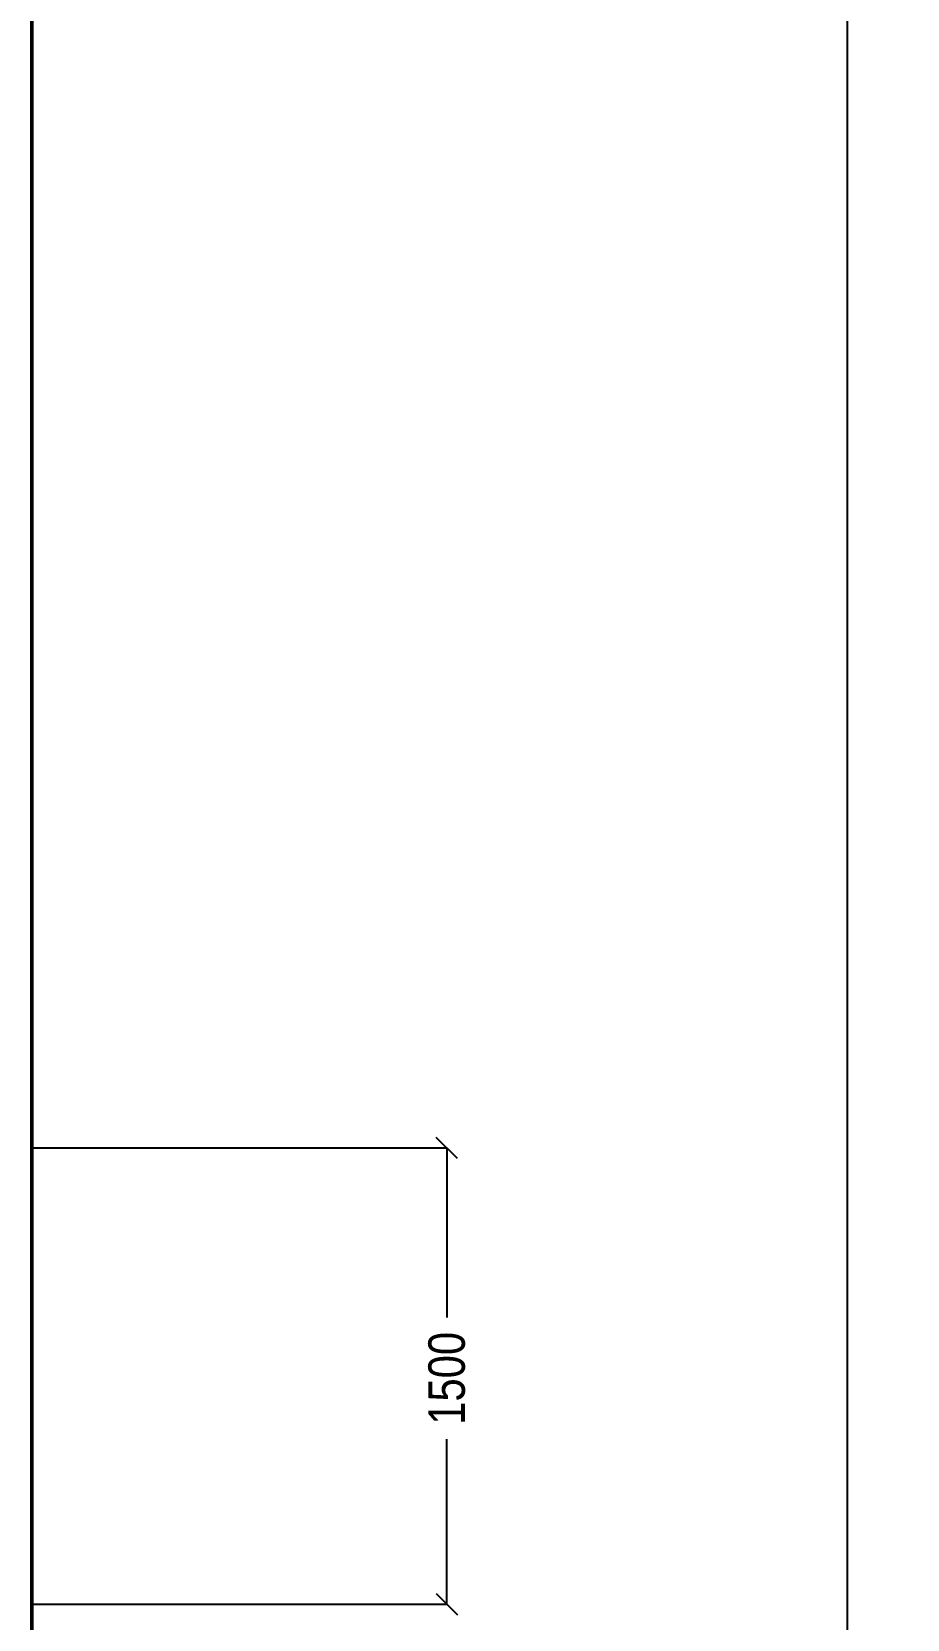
# Model space of a CAD drawing. Header units: millimetres. Extents: x -9564 to 100156, y -26854 to 24346.
# Drawn here: x 72966 to 75844, y -21196 to -15975 of the extents above; entities that cross this region are included whole.
import ezdxf

# ---------------------------------------------------------------- set-up
doc = ezdxf.new("R2010")
doc.units = ezdxf.units.MM
doc.header["$LTSCALE"] = 100
doc.layers.add('Cotas secundarias', color=41, linetype='Continuous')
doc.layers.add('Paredes', color=7, linetype='Continuous', lineweight=50)
doc.styles.add('OpenSansCondensed-Light', font='OpenSansCondensed-Light.ttf')
doc.dimstyles.new('Cotas Mateo', dxfattribs={"dimtxt": 120, "dimasz": 70, "dimexe": 0.375, "dimexo": 0.125, "dimgap": 0.1, "dimtad": 1, "dimdec": 0, "dimzin": 12, "dimdsep": 46, "dimtxsty": 'OpenSansCondensed-Light', "dimblk": 'OBLIQUE', "dimcen": 2.5, "dimazin": 3, "dimtfac": 0.5, "dimtdec": 0, "dimtmove": 2, "dimatfit": 3, "dimarcsym": 0})
doc.dimstyles.new('Cotas Mateo 2', dxfattribs={"dimtxt": 300, "dimasz": 100, "dimexe": 0.375, "dimexo": 0.125, "dimgap": 0.1, "dimtad": 1, "dimzin": 12, "dimdsep": 46, "dimtxsty": 'OpenSansCondensed-Light', "dimblk": 'OBLIQUE', "dimcen": 2.5, "dimazin": 3, "dimtfac": 0.5, "dimtmove": 2, "dimatfit": 3, "dimarcsym": 0})

# ---------------------------------------------------------------- blocks, each defined once
blk = doc.blocks.new('_OBLIQUE')
at = {"color": 0, "linetype": 'ByBlock'}
blk.add_line((-0.5, -0.5), (0.5, 0.5), dxfattribs=at)
blk = doc.blocks.new('*D140')
at = {"layer": 'Cotas secundarias', "color": 0, "lineweight": -2, "transparency": 16777216}
for p, q in [((72965.6, 147.6), (75647.2, 147.6)), ((75646.8, 147.6), (75646.8, -11509.1)), ((75646.8, -25591.4), (75646.8, -12852.2)), ((72965.6, -25591.4), (75647.2, -25591.4))]:
    blk.add_line(p, q, dxfattribs=at)
at = {"layer": 'Defpoints', "color": 0, "transparency": 16777216}
for p in [(72965.5, 147.6), (72965.5, -25591.4), (75646.8, -25591.4)]:
    blk.add_point(p, dxfattribs=at)
at = {"layer": 'Cotas secundarias', "color": 0, "lineweight": -2, "transparency": 16777216, "xscale": 100, "yscale": 100, "zscale": 100}
for p, rotation in [((75646.8, 147.6), 90), ((75646.8, -25591.4), 270)]:
    blk.add_blockref('_OBLIQUE', p, dxfattribs=dict(at, rotation=rotation))
at = {"layer": 'Cotas secundarias', "color": 0, "transparency": 16777216, "insert": (75646.8, -12180.7), "char_height": 300, "attachment_point": 5, "rotation": 90, "style": 'OpenSansCondensed-Light'}
blk.add_mtext('25738', dxfattribs=at)
blk = doc.blocks.new('*D146')
at = {"layer": 'Cotas secundarias', "color": 0, "lineweight": -2, "transparency": 16777216}
for p, q in [((72965.6, -19646.4), (74330.6, -19646.4)), ((74330.2, -19646.4), (74330.2, -20203.9)), ((74330.2, -21146.4), (74330.2, -20604.1)), ((72965.6, -21146.4), (74330.6, -21146.4))]:
    blk.add_line(p, q, dxfattribs=at)
at = {"layer": 'Defpoints', "color": 0, "transparency": 16777216}
for p in [(72965.5, -19646.4), (74330.2, -19646.4), (72965.5, -21146.4)]:
    blk.add_point(p, dxfattribs=at)
at = {"layer": 'Cotas secundarias', "color": 0, "lineweight": -2, "transparency": 16777216, "xscale": 70, "yscale": 70, "zscale": 70}
for p, rotation in [((74330.2, -19646.4), 90), ((74330.2, -21146.4), 270)]:
    blk.add_blockref('_OBLIQUE', p, dxfattribs=dict(at, rotation=rotation))
at = {"layer": 'Cotas secundarias', "color": 0, "transparency": 16777216, "insert": (74330.2, -20404), "char_height": 120, "attachment_point": 5, "rotation": 90, "style": 'OpenSansCondensed-Light'}
blk.add_mtext('1500', dxfattribs=at)

msp = doc.modelspace()

# ---------------------------------------------------------------- linework, layer by layer
at = {"layer": 'Paredes'}
msp.add_line((72965.508, -852.445), (72965.508, -23659.773), dxfattribs=at)

# ---------------------------------------------------------------- dimensions: what is measured, and where the dimension line sits
at = {"layer": 'Cotas secundarias'}
dim = msp.add_linear_dim(base=(75646.843, -25591.411), p1=(72965.508, 147.555), p2=(72965.508, -25591.411), angle=90, text='25738', dimstyle='Cotas Mateo 2', dxfattribs=at)
dim.commit()
dim.dimension.update_dxf_attribs({"geometry": '*D140', "text_midpoint": (75646.843, -12180.662), "dimtype": 160})
dim = msp.add_linear_dim(base=(74330.21, -19646.369), p1=(72965.508, -21146.369), p2=(72965.508, -19646.369), angle=90, dimstyle='Cotas Mateo', dxfattribs=at)
dim.commit()
dim.dimension.update_dxf_attribs({"geometry": '*D146', "text_midpoint": (74330.21, -20404.04), "dimtype": 160})

doc.saveas('drawing.dxf')
